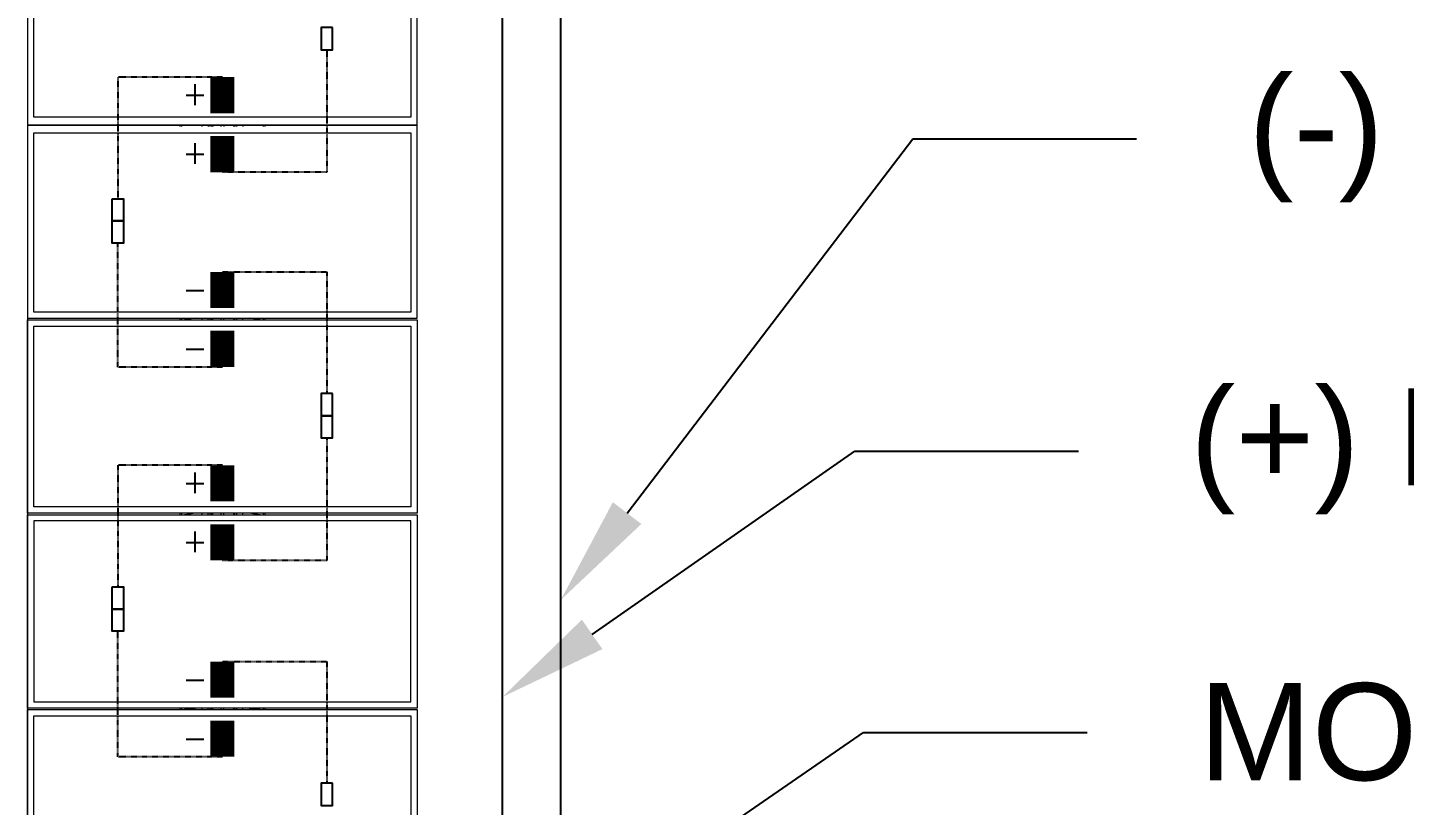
# Model space of a CAD drawing. Header units: feet. Extents: x -13743 to 68376, y -48 to 67763.
# Drawn here: x 8228 to 8511.8, y 64668.5 to 64828.8 of the extents above; entities that cross this region are included whole.
import ezdxf
from ezdxf import colors
from ezdxf.entities.mleader import LeaderData, LeaderLine
from ezdxf.lldxf.tags import DXFTag
from ezdxf.math import Vec2, Vec3

# ---------------------------------------------------------------- set-up
doc = ezdxf.new("R2010")
doc.units = ezdxf.units.FT
doc.header["$MEASUREMENT"] = 0
doc.linetypes.add('HIDDEN', pattern=[0.375, 0.25, -0.125])
for name, color, linetype in [('E-DC HARNESS-NEG', 170, 'DC HARNESS CABLE'), ('E-DC HARNESS-POS', 10, 'DC HARNESS CABLE'), ('E-HARN-COMP', 8, 'Continuous'), ('E-TRNK-CABL-NEG', 6, 'HIDDEN'), ('E-TRUNK-CABLE-POS', 6, 'HIDDEN'), ('G-ANNO-TEXT', 1, 'Continuous'), ('Polarity-Text', 7, 'Continuous')]:
    doc.layers.add(name, color=color, linetype=linetype)
doc.styles.add('NEI-A', font='arial.ttf')
doc.styles.get("Standard").update_dxf_attribs({"font": 'arial.ttf'})
tags = doc.linetypes.add('DC HARNESS CABLE', pattern='A,0.5,-0.2,["DH",Standard,S=0.1,R=0,X=-0.1,Y=-0.05],-0.2', length=0.9).pattern_tags.tags
tags[6] = DXFTag(74, 10)

# ---------------------------------------------------------------- blocks, each defined once
blk = doc.blocks.new('A$Ccdbb2b2c')
at = {"lineweight": 5}
for points in [[(8.128, 0.4133), (9.5696, 0.4133)], [(8.5397, 0.2517), (8.5413, 0.2517)], [(8.5397, 0.25), (8.5413, 0.25)], [(8.7446, 0.2517), (8.7463, 0.2517)], [(8.7446, 0.25), (8.7463, 0.25)], [(8.9513, 0.2517), (8.953, 0.2517)], [(8.9513, 0.25), (8.953, 0.25)], [(9.158, 0.2517), (9.1596, 0.2517)], [(9.158, 0.25), (9.1596, 0.25)], [(8.5397, 0.235), (8.5397, 0.2467), (8.5397, 0.2433)], [(8.7446, 0.235), (8.7463, 0.2467), (8.7463, 0.2433)], [(8.9513, 0.235), (8.953, 0.2467), (8.953, 0.2433)], [(9.158, 0.2467), (9.158, 0.2433)], [(9.1596, 0.2467), (9.158, 0.235)], [(8.5397, 0.2283), (8.5413, 0.2283)], [(8.5397, 0.2217), (8.5413, 0.2217)], [(8.5397, 0.22), (8.5413, 0.22)], [(8.7446, 0.2283), (8.7463, 0.2283)], [(8.7463, 0.2217), (8.7446, 0.2217)], [(8.7446, 0.22), (8.7463, 0.22)], [(8.9513, 0.2283), (8.953, 0.2283)], [(8.953, 0.2217), (8.9513, 0.2217)], [(8.9513, 0.22), (8.953, 0.22)], [(9.158, 0.2283), (9.1596, 0.2283)], [(9.1596, 0.2217), (9.158, 0.2217)], [(9.158, 0.22), (9.1596, 0.22)], [(8.5397, 0.2183), (8.5413, 0.2183)], [(8.5397, 0.2167), (8.5413, 0.2167)], [(8.5397, 0.2083), (8.5413, 0.2083)], [(8.5397, 0.205), (8.5413, 0.205)], [(8.7446, 0.2183), (8.7463, 0.2183)], [(8.7463, 0.2167), (8.7446, 0.2167)], [(8.7446, 0.2083), (8.7463, 0.2083)], [(8.7463, 0.205), (8.7446, 0.205)], [(8.9513, 0.2183), (8.953, 0.2183)], [(8.953, 0.2167), (8.9513, 0.2167)], [(8.9513, 0.2083), (8.953, 0.2083)], [(8.953, 0.205), (8.9513, 0.205)], [(9.158, 0.2183), (9.1596, 0.2183)], [(9.1596, 0.2167), (9.158, 0.2167)], [(9.158, 0.2083), (9.1596, 0.2083)], [(9.1596, 0.205), (9.158, 0.205)], [(8.5397, 0.195), (8.5413, 0.195)], [(8.5397, 0.1933), (8.5413, 0.1933)], [(8.5397, 0.1917), (8.5413, 0.1917)], [(8.7446, 0.195), (8.7463, 0.195)], [(8.7463, 0.1933), (8.7446, 0.1933)], [(8.7446, 0.1917), (8.7463, 0.1917)], [(8.9513, 0.195), (8.953, 0.195)], [(8.953, 0.1933), (8.9513, 0.1933)], [(8.9513, 0.1917), (8.953, 0.1917)], [(9.158, 0.195), (9.1596, 0.195)], [(9.1596, 0.1933), (9.158, 0.1933)], [(9.158, 0.1917), (9.1596, 0.1917)], [(8.5397, 0.185), (8.5413, 0.185)], [(8.5397, 0.17), (8.5397, 0.1667), (8.5397, 0.1783)], [(8.7463, 0.185), (8.7446, 0.185)], [(8.7463, 0.17), (8.7463, 0.1667), (8.7446, 0.1783)], [(8.953, 0.185), (8.9513, 0.185)], [(8.953, 0.17), (8.953, 0.1667), (8.9513, 0.1783)], [(9.1596, 0.185), (9.158, 0.185)], [(9.158, 0.1783), (9.1596, 0.1667)], [(8.5397, 0.1667), (8.5397, 0.1667)], [(8.5397, 0.1633), (8.5413, 0.1633)], [(8.5397, 0.1617), (8.5413, 0.1617)], [(8.7446, 0.1633), (8.7463, 0.1633)], [(8.7446, 0.1617), (8.7463, 0.1617)], [(8.7463, 0.1667), (8.7463, 0.1667)], [(8.9513, 0.1633), (8.953, 0.1633)], [(8.9513, 0.1617), (8.953, 0.1617)], [(8.953, 0.1667), (8.953, 0.1667)], [(9.158, 0.17), (9.158, 0.1667)], [(9.158, 0.1667), (9.158, 0.1667)], [(9.158, 0.1633), (9.1596, 0.1633)], [(9.158, 0.1617), (9.1596, 0.1617)]]:
    blk.add_lwpolyline(points, dxfattribs=at)
for points in [[(8.3347, 0.4133), (8.5397, 0.4133), (8.5397, 0), (8.3347, 0)], [(8.5397, 0.4133), (8.7446, 0.4133), (8.7446, 0), (8.5397, 0)], [(8.7463, 0), (8.9513, 0), (8.9513, 0.4133), (8.7463, 0.4133)], [(8.953, 0.4133), (8.953, 0), (9.158, 0), (9.158, 0.4133)], [(9.3646, 0.4133), (9.1596, 0.4133), (9.1596, 0), (9.3646, 0)], [(8.3413, 0.4067), (8.3413, 0.0067), (8.5313, 0.0067), (8.5313, 0.4067)], [(8.548, 0.4067), (8.548, 0.0067), (8.738, 0.0067), (8.738, 0.4067)], [(8.753, 0.0067), (8.9446, 0.0067), (8.9446, 0.4067), (8.753, 0.4067)], [(9.1513, 0.4067), (9.1513, 0.0067), (8.9596, 0.0067), (8.9596, 0.4067)], [(9.1663, 0.0067), (9.3563, 0.0067), (9.3563, 0.4067), (9.1663, 0.4067)]]:
    blk.add_lwpolyline(points, close=True, dxfattribs=at)

msp = doc.modelspace()

# ---------------------------------------------------------------- linework, layer by layer
at = {"layer": 'E-DC HARNESS-NEG', "ltscale": 0.5}
msp.add_lwpolyline([(8337.88, 64579.03), (8337.88, 65218.7)], dxfattribs=at)
at = {"layer": 'E-DC HARNESS-POS', "ltscale": 0.5}
msp.add_lwpolyline([(8325.88, 64578.15), (8325.88, 65179.69)], dxfattribs=at)
at = {"layer": 'E-HARN-COMP'}
for points in [[(8290.81, 64828.8), (8288.48, 64828.8), (8288.48, 64824.23), (8290.81, 64824.23)], [(8245.41, 64793.51), (8247.74, 64793.51), (8247.74, 64788.95), (8245.41, 64788.95)], [(8245.41, 64788.95), (8247.74, 64788.95), (8247.74, 64784.39), (8245.41, 64784.39)], [(8290.81, 64753.36), (8288.48, 64753.36), (8288.48, 64748.8), (8290.81, 64748.8)], [(8290.81, 64748.8), (8288.48, 64748.8), (8288.48, 64744.23), (8290.81, 64744.23)], [(8245.41, 64713.51), (8247.74, 64713.51), (8247.74, 64708.95), (8245.41, 64708.95)], [(8245.41, 64708.95), (8247.74, 64708.95), (8247.74, 64704.39), (8245.41, 64704.39)], [(8290.81, 64673.05), (8288.48, 64673.05), (8288.48, 64668.49), (8290.81, 64668.49)]]:
    msp.add_lwpolyline(points, close=True, dxfattribs=at)
at = {"layer": 'E-HARN-COMP', "const_width": 5}
for points in [[(8268.11, 64818.59), (8268.11, 64811.14)], [(8268.11, 64798.99), (8268.11, 64806.45)], [(8268.11, 64778.43), (8268.11, 64770.98)], [(8268.11, 64758.84), (8268.11, 64766.3)], [(8268.11, 64738.59), (8268.11, 64731.14)], [(8268.11, 64718.99), (8268.11, 64726.45)], [(8268.11, 64698.12), (8268.11, 64690.67)], [(8268.11, 64678.53), (8268.11, 64685.98)]]:
    msp.add_lwpolyline(points, dxfattribs=at)
at = {"layer": 'E-TRNK-CABL-NEG', "ltscale": 0.1}
for points in [[(8268.11, 64758.84), (8246.57, 64758.84), (8246.57, 64784.39)], [(8268.11, 64778.43), (8289.64, 64778.43), (8289.64, 64753.36)], [(8268.11, 64678.53), (8246.57, 64678.53), (8246.57, 64704.39)], [(8268.11, 64698.12), (8289.64, 64698.12), (8289.64, 64673.05)]]:
    msp.add_lwpolyline(points, dxfattribs=at)
at = {"layer": 'E-TRUNK-CABLE-POS', "ltscale": 0.1}
for points in [[(8289.64, 64824.23), (8289.64, 64798.99), (8268.11, 64798.99)], [(8268.11, 64818.58), (8246.57, 64818.58), (8246.57, 64793.51)], [(8289.64, 64744.23), (8289.64, 64718.99), (8268.11, 64718.99)], [(8268.11, 64738.58), (8246.57, 64738.58), (8246.57, 64713.51)]]:
    msp.add_lwpolyline(points, dxfattribs=at)
at = {"layer": 'Polarity-Text'}
for p, q in [((8262.45, 64817.1), (8262.45, 64812.83)), ((8260.64, 64814.83), (8264.26, 64814.83)), ((8262.45, 64804.96), (8262.45, 64800.68)), ((8260.64, 64802.68), (8264.26, 64802.68)), ((8260.64, 64774.63), (8264.26, 64774.63)), ((8260.64, 64762.49), (8264.26, 64762.49)), ((8262.45, 64737.1), (8262.45, 64732.83)), ((8260.64, 64734.83), (8264.26, 64734.83)), ((8262.45, 64724.96), (8262.45, 64720.68)), ((8260.64, 64722.68), (8264.26, 64722.68)), ((8260.64, 64694.32), (8264.26, 64694.32)), ((8260.64, 64682.18), (8264.26, 64682.18))]:
    msp.add_line(p, q, dxfattribs=at)

# ---------------------------------------------------------------- next in the draw order: leaders
at = {"layer": 'G-ANNO-TEXT'}
ml = msp.add_multileader_mtext('Standard', dxfattribs=at)
ml.set_content('MOTOR GAP STRING JUMPER', color=256, style='NEI-A')
ml.set_leader_properties()
ml.build(insert=Vec2(0, 0))
ml.multileader.update_dxf_attribs({"dogleg_length": 0.36, "arrow_head_size": 22.51})
ctx = ml.context
ctx.base_point, ctx.char_height, ctx.arrow_head_size, ctx.landing_gap_size, ctx.plane_origin = Vec3(8446.38, 64683.52, -22.9), 20, 22.51, 23.05, Vec3(15886.5, 58986.2, -22.9)
notes = []
notes.append((ctx, [(0, (1, 1, 0), (8400.28, 64683.52, -22.9), (1, 0), 46.1, [(0, [(8247.12, 64577.99, -22.9)], 0, [])])]))
ctx.mtext.insert, ctx.mtext.width, ctx.mtext.flow_direction = Vec3(8469.43, 64693.69, -22.9), 406.5438, 5
ctx.mtext.has_bg_fill, ctx.mtext.bg_color, ctx.mtext.bg_scale_factor, ctx.mtext.bg_transparency, ctx.mtext.use_window_bg_color = 1, -1073741824, 1.5, 0, 1
for ctx, leaders in notes:
    for number, flags, end, landing, length, lines in leaders:
        leader = LeaderData()
        leader.index, (leader.has_last_leader_line, leader.has_dogleg_vector, leader.attachment_direction) = number, flags
        leader.last_leader_point, leader.dogleg_vector, leader.dogleg_length = Vec3(end), Vec3(landing), length
        for number, points, colour, breaks in lines:
            line = LeaderLine()
            line.index, line.vertices, line.color, line.breaks = number, Vec3.list(points), colors.encode_raw_color(colour), breaks
            leader.lines.append(line)
        ctx.leaders.append(leader)

# ---------------------------------------------------------------- next in the draw order: block references
at = {"xscale": -194.318304, "yscale": 194.318304, "zscale": 194.318304, "rotation": 90}
msp.add_blockref('A$Ccdbb2b2c', (8308.27, 66468.13), dxfattribs=at)

# ---------------------------------------------------------------- next in the draw order: leaders
at = {"layer": 'G-ANNO-TEXT'}
ml = msp.add_multileader_mtext('Standard', dxfattribs=at)
ml.set_content('(+) BLA HARNESS', color=256, style='NEI-A')
ml.set_leader_properties()
ml.build(insert=Vec2(0, 0))
ml.multileader.update_dxf_attribs({"dogleg_length": 0.36, "arrow_head_size": 22.51})
ctx = ml.context
ctx.base_point, ctx.char_height, ctx.arrow_head_size, ctx.landing_gap_size, ctx.plane_origin = Vec3(8444.56, 64741.53), 20, 22.51, 23.05, Vec3(15884.68, 59179.13)
notes = []
notes.append((ctx, [(0, (1, 1, 0), (8398.46, 64741.53), (1, 0), 46.1, [(1, [(8325.88, 64690.86)], 0, [])])]))
ctx.mtext.insert, ctx.mtext.width, ctx.mtext.flow_direction = Vec3(8467.61, 64754.47), 451.5779, 5
ctx.mtext.has_bg_fill, ctx.mtext.bg_color, ctx.mtext.bg_scale_factor, ctx.mtext.bg_transparency, ctx.mtext.use_window_bg_color = 1, -1073741824, 1.5, 0, 1
for ctx, leaders in notes:
    for number, flags, end, landing, length, lines in leaders:
        leader = LeaderData()
        leader.index, (leader.has_last_leader_line, leader.has_dogleg_vector, leader.attachment_direction) = number, flags
        leader.last_leader_point, leader.dogleg_vector, leader.dogleg_length = Vec3(end), Vec3(landing), length
        for number, points, colour, breaks in lines:
            line = LeaderLine()
            line.index, line.vertices, line.color, line.breaks = number, Vec3.list(points), colors.encode_raw_color(colour), breaks
            leader.lines.append(line)
        ctx.leaders.append(leader)

# ---------------------------------------------------------------- next in the draw order: leaders
ml = msp.add_multileader_mtext('Standard', dxfattribs=at)
ml.set_content('(-) BLA HARNESS', color=256, style='NEI-A')
ml.set_leader_properties()
ml.build(insert=Vec2(0, 0))
ml.multileader.update_dxf_attribs({"dogleg_length": 0.36, "arrow_head_size": 22.51})
ctx = ml.context
ctx.base_point, ctx.char_height, ctx.arrow_head_size, ctx.landing_gap_size, ctx.plane_origin = Vec3(8456.56, 64805.85), 20, 22.51, 23.05, Vec3(15896.68, 59199.12)
notes = []
notes.append((ctx, [(0, (1, 1, 0), (8410.46, 64805.85), (1, 0), 46.1, [(1, [(8337.88, 64710.85)], 0, [])])]))
ctx.mtext.insert, ctx.mtext.width, ctx.mtext.flow_direction = Vec3(8479.61, 64818.79), 451.5779, 5
ctx.mtext.has_bg_fill, ctx.mtext.bg_color, ctx.mtext.bg_scale_factor, ctx.mtext.bg_transparency, ctx.mtext.use_window_bg_color = 1, -1073741824, 1.5, 0, 1
for ctx, leaders in notes:
    for number, flags, end, landing, length, lines in leaders:
        leader = LeaderData()
        leader.index, (leader.has_last_leader_line, leader.has_dogleg_vector, leader.attachment_direction) = number, flags
        leader.last_leader_point, leader.dogleg_vector, leader.dogleg_length = Vec3(end), Vec3(landing), length
        for number, points, colour, breaks in lines:
            line = LeaderLine()
            line.index, line.vertices, line.color, line.breaks = number, Vec3.list(points), colors.encode_raw_color(colour), breaks
            leader.lines.append(line)
        ctx.leaders.append(leader)

doc.saveas('drawing.dxf')
